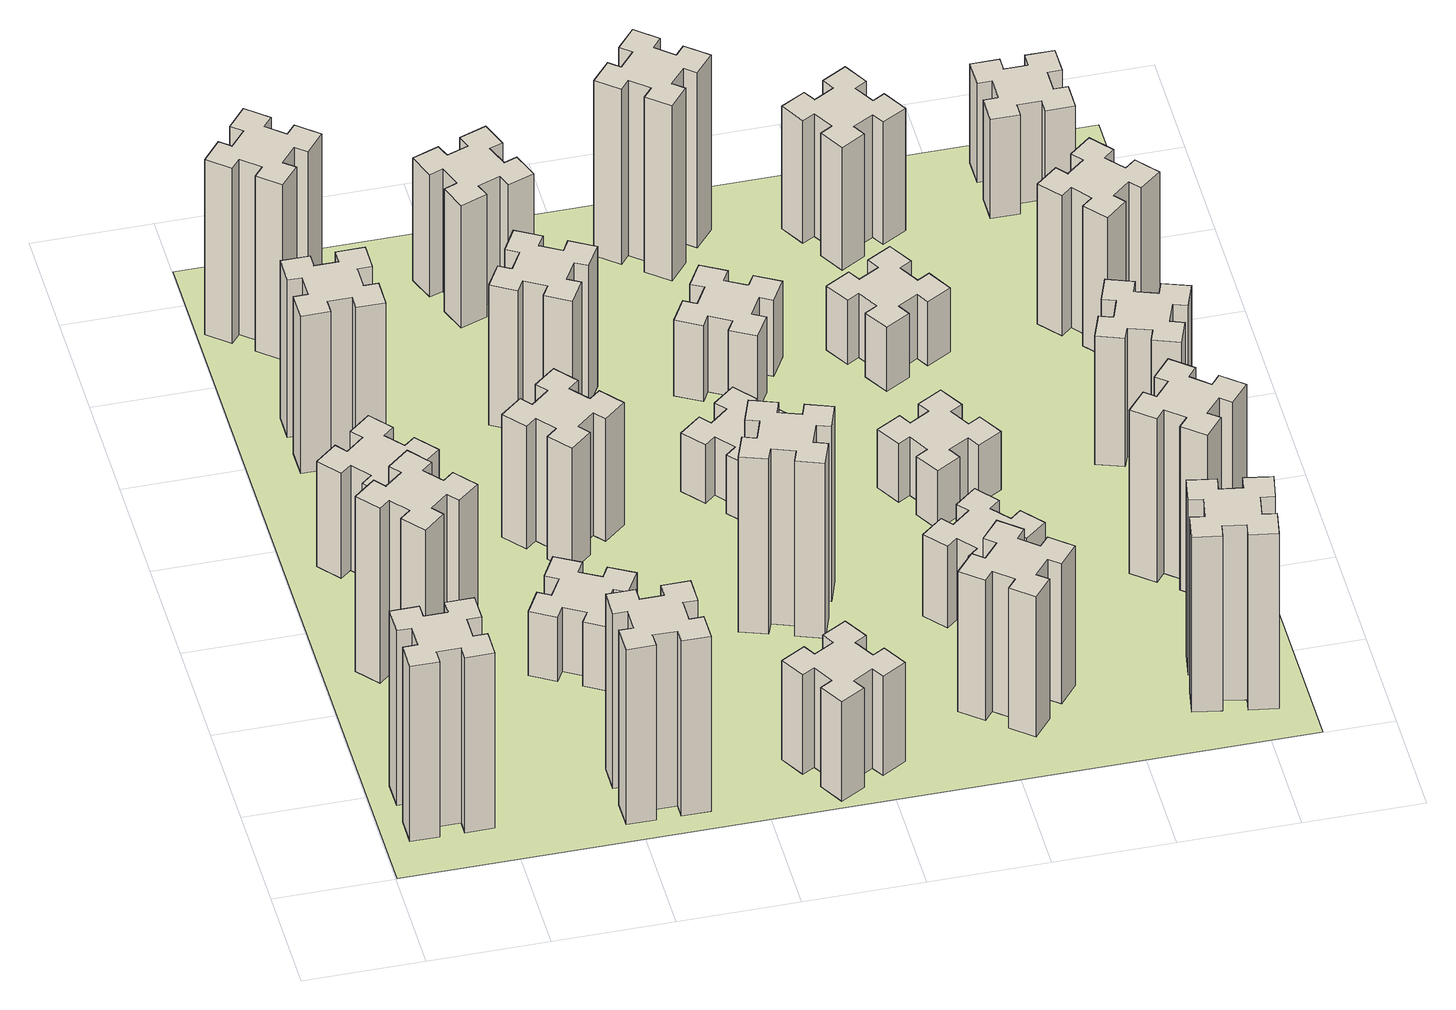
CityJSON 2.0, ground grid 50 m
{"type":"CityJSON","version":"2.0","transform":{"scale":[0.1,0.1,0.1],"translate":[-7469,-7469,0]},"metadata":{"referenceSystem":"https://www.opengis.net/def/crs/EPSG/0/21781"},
"CityObjects":{
"building1":{"type":"Building","attributes":{"class":"1000","function":"1000","usage":"1000","yearOfConstruction":2016,"roofType":"1000","measuredHeight":90,"storeysAboveGround":30,"storeysBelowGround":0},"geometry":[{"type":"Solid","lod":"1","boundaries":[[[[0,1,2,3,4,5,6,7,8,9,10,11,12,13,14,15,16,17,18,19]],[[17,16,20,21]],[[16,15,22,20]],[[15,14,23,22]],[[14,13,24,23]],[[13,12,25,24]],[[12,11,26,25]],[[11,10,27,26]],[[10,9,28,27]],[[9,8,29,28]],[[8,7,30,29]],[[7,6,31,30]],[[6,5,32,31]],[[5,4,33,32]],[[4,3,34,33]],[[3,2,35,34]],[[2,1,36,35]],[[1,0,37,36]],[[0,19,38,37]],[[19,18,39,38]],[[18,17,21,39]],[[24,25,26,27,28,29,30,31,32,33,34,35,36,37,38,39,21,20,22,23]]]]}]},
"building2":{"type":"Building","attributes":{"class":"1000","function":"1000","usage":"1000","yearOfConstruction":2016,"roofType":"1000","measuredHeight":90,"storeysAboveGround":30,"storeysBelowGround":0},"geometry":[{"type":"Solid","lod":"1","boundaries":[[[[40,41,42,43,44,45,46,47,48,49,50,51,52,53,54,55,56,57,58,59]],[[57,56,60,61]],[[56,55,62,60]],[[55,54,63,62]],[[54,53,64,63]],[[53,52,65,64]],[[52,51,66,65]],[[51,50,67,66]],[[50,49,68,67]],[[49,48,69,68]],[[48,47,70,69]],[[47,46,71,70]],[[46,45,72,71]],[[45,44,73,72]],[[44,43,74,73]],[[43,42,75,74]],[[42,41,76,75]],[[41,40,77,76]],[[40,59,78,77]],[[59,58,79,78]],[[58,57,61,79]],[[64,65,66,67,68,69,70,71,72,73,74,75,76,77,78,79,61,60,62,63]]]]}]},
"building3":{"type":"Building","attributes":{"class":"1000","function":"1000","usage":"1000","yearOfConstruction":2016,"roofType":"1000","measuredHeight":54,"storeysAboveGround":30,"storeysBelowGround":0},"geometry":[{"type":"Solid","lod":"1","boundaries":[[[[80,81,82,83,84,85,86,87,88,89,90,91,92,93,94,95,96,97,98,99]],[[97,96,100,101]],[[96,95,102,100]],[[95,94,103,102]],[[94,93,104,103]],[[93,92,105,104]],[[92,91,106,105]],[[91,90,107,106]],[[90,89,108,107]],[[89,88,109,108]],[[88,87,110,109]],[[87,86,111,110]],[[86,85,112,111]],[[85,84,113,112]],[[84,83,114,113]],[[83,82,115,114]],[[82,81,116,115]],[[81,80,117,116]],[[80,99,118,117]],[[99,98,119,118]],[[98,97,101,119]],[[104,105,106,107,108,109,110,111,112,113,114,115,116,117,118,119,101,100,102,103]]]]}]},
"building4":{"type":"Building","attributes":{"class":"1000","function":"1000","usage":"1000","yearOfConstruction":2016,"roofType":"1000","measuredHeight":81,"storeysAboveGround":30,"storeysBelowGround":0},"geometry":[{"type":"Solid","lod":"1","boundaries":[[[[120,121,122,123,124,125,126,127,128,129,130,131,132,133,134,135,136,137,138,139]],[[137,136,140,141]],[[136,135,142,140]],[[135,134,143,142]],[[134,133,144,143]],[[133,132,145,144]],[[132,131,146,145]],[[131,130,147,146]],[[130,129,148,147]],[[129,128,149,148]],[[128,127,150,149]],[[127,126,151,150]],[[126,125,152,151]],[[125,124,153,152]],[[124,123,154,153]],[[123,122,155,154]],[[122,121,156,155]],[[121,120,157,156]],[[120,139,158,157]],[[139,138,159,158]],[[138,137,141,159]],[[144,145,146,147,148,149,150,151,152,153,154,155,156,157,158,159,141,140,142,143]]]]}]},
"building5":{"type":"Building","attributes":{"class":"1000","function":"1000","usage":"1000","yearOfConstruction":2016,"roofType":"1000","measuredHeight":90,"storeysAboveGround":30,"storeysBelowGround":0},"geometry":[{"type":"Solid","lod":"1","boundaries":[[[[160,161,162,163,164,165,166,167,168,169,170,171,172,173,174,175,176,177,178,179]],[[177,176,180,181]],[[176,175,182,180]],[[175,174,183,182]],[[174,173,184,183]],[[173,172,185,184]],[[172,171,186,185]],[[171,170,187,186]],[[170,169,188,187]],[[169,168,189,188]],[[168,167,190,189]],[[167,166,191,190]],[[166,165,192,191]],[[165,164,193,192]],[[164,163,194,193]],[[163,162,195,194]],[[162,161,196,195]],[[161,160,197,196]],[[160,179,198,197]],[[179,178,199,198]],[[178,177,181,199]],[[184,185,186,187,188,189,190,191,192,193,194,195,196,197,198,199,181,180,182,183]]]]}]},
"building6":{"type":"Building","attributes":{"class":"1000","function":"1000","usage":"1000","yearOfConstruction":2016,"roofType":"1000","measuredHeight":90,"storeysAboveGround":30,"storeysBelowGround":0},"geometry":[{"type":"Solid","lod":"1","boundaries":[[[[200,201,202,203,204,205,206,207,208,209,210,211,212,213,214,215,216,217,218,219]],[[217,216,220,221]],[[216,215,222,220]],[[215,214,223,222]],[[214,213,224,223]],[[213,212,225,224]],[[212,211,226,225]],[[211,210,227,226]],[[210,209,228,227]],[[209,208,229,228]],[[208,207,230,229]],[[207,206,231,230]],[[206,205,232,231]],[[205,204,233,232]],[[204,203,234,233]],[[203,202,235,234]],[[202,201,236,235]],[[201,200,237,236]],[[200,219,238,237]],[[219,218,239,238]],[[218,217,221,239]],[[224,225,226,227,228,229,230,231,232,233,234,235,236,237,238,239,221,220,222,223]]]]}]},
"building7":{"type":"Building","attributes":{"class":"1000","function":"1000","usage":"1000","yearOfConstruction":2016,"roofType":"1000","measuredHeight":33,"storeysAboveGround":30,"storeysBelowGround":0},"geometry":[{"type":"Solid","lod":"1","boundaries":[[[[240,241,242,243,244,245,246,247,248,249,250,251,252,253,254,255,256,257,258,259]],[[257,256,260,261]],[[256,255,262,260]],[[255,254,263,262]],[[254,253,264,263]],[[253,252,265,264]],[[252,251,266,265]],[[251,250,267,266]],[[250,249,268,267]],[[249,248,269,268]],[[248,247,270,269]],[[247,246,271,270]],[[246,245,272,271]],[[245,244,273,272]],[[244,243,274,273]],[[243,242,275,274]],[[242,241,276,275]],[[241,240,277,276]],[[240,259,278,277]],[[259,258,279,278]],[[258,257,261,279]],[[264,265,266,267,268,269,270,271,272,273,274,275,276,277,278,279,261,260,262,263]]]]}]},
"building8":{"type":"Building","attributes":{"class":"1000","function":"1000","usage":"1000","yearOfConstruction":2016,"roofType":"1000","measuredHeight":63,"storeysAboveGround":30,"storeysBelowGround":0},"geometry":[{"type":"Solid","lod":"1","boundaries":[[[[280,281,282,283,284,285,286,287,288,289,290,291,292,293,294,295,296,297,298,299]],[[297,296,300,301]],[[296,295,302,300]],[[295,294,303,302]],[[294,293,304,303]],[[293,292,305,304]],[[292,291,306,305]],[[291,290,307,306]],[[290,289,308,307]],[[289,288,309,308]],[[288,287,310,309]],[[287,286,311,310]],[[286,285,312,311]],[[285,284,313,312]],[[284,283,314,313]],[[283,282,315,314]],[[282,281,316,315]],[[281,280,317,316]],[[280,299,318,317]],[[299,298,319,318]],[[298,297,301,319]],[[304,305,306,307,308,309,310,311,312,313,314,315,316,317,318,319,301,300,302,303]]]]}]},
"building9":{"type":"Building","attributes":{"class":"1000","function":"1000","usage":"1000","yearOfConstruction":2016,"roofType":"1000","measuredHeight":51,"storeysAboveGround":30,"storeysBelowGround":0},"geometry":[{"type":"Solid","lod":"1","boundaries":[[[[320,321,322,323,324,325,326,327,328,329,330,331,332,333,334,335,336,337,338,339]],[[337,336,340,341]],[[336,335,342,340]],[[335,334,343,342]],[[334,333,344,343]],[[333,332,345,344]],[[332,331,346,345]],[[331,330,347,346]],[[330,329,348,347]],[[329,328,349,348]],[[328,327,350,349]],[[327,326,351,350]],[[326,325,352,351]],[[325,324,353,352]],[[324,323,354,353]],[[323,322,355,354]],[[322,321,356,355]],[[321,320,357,356]],[[320,339,358,357]],[[339,338,359,358]],[[338,337,341,359]],[[344,345,346,347,348,349,350,351,352,353,354,355,356,357,358,359,341,340,342,343]]]]}]},
"building10":{"type":"Building","attributes":{"class":"1000","function":"1000","usage":"1000","yearOfConstruction":2016,"roofType":"1000","measuredHeight":72,"storeysAboveGround":30,"storeysBelowGround":0},"geometry":[{"type":"Solid","lod":"1","boundaries":[[[[360,361,362,363,364,365,366,367,368,369,370,371,372,373,374,375,376,377,378,379]],[[377,376,380,381]],[[376,375,382,380]],[[375,374,383,382]],[[374,373,384,383]],[[373,372,385,384]],[[372,371,386,385]],[[371,370,387,386]],[[370,369,388,387]],[[369,368,389,388]],[[368,367,390,389]],[[367,366,391,390]],[[366,365,392,391]],[[365,364,393,392]],[[364,363,394,393]],[[363,362,395,394]],[[362,361,396,395]],[[361,360,397,396]],[[360,379,398,397]],[[379,378,399,398]],[[378,377,381,399]],[[384,385,386,387,388,389,390,391,392,393,394,395,396,397,398,399,381,380,382,383]]]]}]},
"building11":{"type":"Building","attributes":{"class":"1000","function":"1000","usage":"1000","yearOfConstruction":2016,"roofType":"1000","measuredHeight":63,"storeysAboveGround":30,"storeysBelowGround":0},"geometry":[{"type":"Solid","lod":"1","boundaries":[[[[400,401,402,403,404,405,406,407,408,409,410,411,412,413,414,415,416,417,418,419]],[[417,416,420,421]],[[416,415,422,420]],[[415,414,423,422]],[[414,413,424,423]],[[413,412,425,424]],[[412,411,426,425]],[[411,410,427,426]],[[410,409,428,427]],[[409,408,429,428]],[[408,407,430,429]],[[407,406,431,430]],[[406,405,432,431]],[[405,404,433,432]],[[404,403,434,433]],[[403,402,435,434]],[[402,401,436,435]],[[401,400,437,436]],[[400,419,438,437]],[[419,418,439,438]],[[418,417,421,439]],[[424,425,426,427,428,429,430,431,432,433,434,435,436,437,438,439,421,420,422,423]]]]}]},
"building12":{"type":"Building","attributes":{"class":"1000","function":"1000","usage":"1000","yearOfConstruction":2016,"roofType":"1000","measuredHeight":90,"storeysAboveGround":30,"storeysBelowGround":0},"geometry":[{"type":"Solid","lod":"1","boundaries":[[[[440,441,442,443,444,445,446,447,448,449,450,451,452,453,454,455,456,457,458,459]],[[457,456,460,461]],[[456,455,462,460]],[[455,454,463,462]],[[454,453,464,463]],[[453,452,465,464]],[[452,451,466,465]],[[451,450,467,466]],[[450,449,468,467]],[[449,448,469,468]],[[448,447,470,469]],[[447,446,471,470]],[[446,445,472,471]],[[445,444,473,472]],[[444,443,474,473]],[[443,442,475,474]],[[442,441,476,475]],[[441,440,477,476]],[[440,459,478,477]],[[459,458,479,478]],[[458,457,461,479]],[[464,465,466,467,468,469,470,471,472,473,474,475,476,477,478,479,461,460,462,463]]]]}]},
"building13":{"type":"Building","attributes":{"class":"1000","function":"1000","usage":"1000","yearOfConstruction":2016,"roofType":"1000","measuredHeight":30,"storeysAboveGround":30,"storeysBelowGround":0},"geometry":[{"type":"Solid","lod":"1","boundaries":[[[[480,481,482,483,484,485,486,487,488,489,490,491,492,493,494,495,496,497,498,499]],[[497,496,500,501]],[[496,495,502,500]],[[495,494,503,502]],[[494,493,504,503]],[[493,492,505,504]],[[492,491,506,505]],[[491,490,507,506]],[[490,489,508,507]],[[489,488,509,508]],[[488,487,510,509]],[[487,486,511,510]],[[486,485,512,511]],[[485,484,513,512]],[[484,483,514,513]],[[483,482,515,514]],[[482,481,516,515]],[[481,480,517,516]],[[480,499,518,517]],[[499,498,519,518]],[[498,497,501,519]],[[504,505,506,507,508,509,510,511,512,513,514,515,516,517,518,519,501,500,502,503]]]]}]},
"building14":{"type":"Building","attributes":{"class":"1000","function":"1000","usage":"1000","yearOfConstruction":2016,"roofType":"1000","measuredHeight":39,"storeysAboveGround":30,"storeysBelowGround":0},"geometry":[{"type":"Solid","lod":"1","boundaries":[[[[520,521,522,523,524,525,526,527,528,529,530,531,532,533,534,535,536,537,538,539]],[[537,536,540,541]],[[536,535,542,540]],[[535,534,543,542]],[[534,533,544,543]],[[533,532,545,544]],[[532,531,546,545]],[[531,530,547,546]],[[530,529,548,547]],[[529,528,549,548]],[[528,527,550,549]],[[527,526,551,550]],[[526,525,552,551]],[[525,524,553,552]],[[524,523,554,553]],[[523,522,555,554]],[[522,521,556,555]],[[521,520,557,556]],[[520,539,558,557]],[[539,538,559,558]],[[538,537,541,559]],[[544,545,546,547,548,549,550,551,552,553,554,555,556,557,558,559,541,540,542,543]]]]}]},
"building15":{"type":"Building","attributes":{"class":"1000","function":"1000","usage":"1000","yearOfConstruction":2016,"roofType":"1000","measuredHeight":72,"storeysAboveGround":30,"storeysBelowGround":0},"geometry":[{"type":"Solid","lod":"1","boundaries":[[[[560,561,562,563,564,565,566,567,568,569,570,571,572,573,574,575,576,577,578,579]],[[577,576,580,581]],[[576,575,582,580]],[[575,574,583,582]],[[574,573,584,583]],[[573,572,585,584]],[[572,571,586,585]],[[571,570,587,586]],[[570,569,588,587]],[[569,568,589,588]],[[568,567,590,589]],[[567,566,591,590]],[[566,565,592,591]],[[565,564,593,592]],[[564,563,594,593]],[[563,562,595,594]],[[562,561,596,595]],[[561,560,597,596]],[[560,579,598,597]],[[579,578,599,598]],[[578,577,581,599]],[[584,585,586,587,588,589,590,591,592,593,594,595,596,597,598,599,581,580,582,583]]]]}]},
"building16":{"type":"Building","attributes":{"class":"1000","function":"1000","usage":"1000","yearOfConstruction":2016,"roofType":"1000","measuredHeight":90,"storeysAboveGround":30,"storeysBelowGround":0},"geometry":[{"type":"Solid","lod":"1","boundaries":[[[[600,601,602,603,604,605,606,607,608,609,610,611,612,613,614,615,616,617,618,619]],[[617,616,620,621]],[[616,615,622,620]],[[615,614,623,622]],[[614,613,624,623]],[[613,612,625,624]],[[612,611,626,625]],[[611,610,627,626]],[[610,609,628,627]],[[609,608,629,628]],[[608,607,630,629]],[[607,606,631,630]],[[606,605,632,631]],[[605,604,633,632]],[[604,603,634,633]],[[603,602,635,634]],[[602,601,636,635]],[[601,600,637,636]],[[600,619,638,637]],[[619,618,639,638]],[[618,617,621,639]],[[624,625,626,627,628,629,630,631,632,633,634,635,636,637,638,639,621,620,622,623]]]]}]},
"building17":{"type":"Building","attributes":{"class":"1000","function":"1000","usage":"1000","yearOfConstruction":2016,"roofType":"1000","measuredHeight":42,"storeysAboveGround":30,"storeysBelowGround":0},"geometry":[{"type":"Solid","lod":"1","boundaries":[[[[640,641,642,643,644,645,646,647,648,649,650,651,652,653,654,655,656,657,658,659]],[[657,656,660,661]],[[656,655,662,660]],[[655,654,663,662]],[[654,653,664,663]],[[653,652,665,664]],[[652,651,666,665]],[[651,650,667,666]],[[650,649,668,667]],[[649,648,669,668]],[[648,647,670,669]],[[647,646,671,670]],[[646,645,672,671]],[[645,644,673,672]],[[644,643,674,673]],[[643,642,675,674]],[[642,641,676,675]],[[641,640,677,676]],[[640,659,678,677]],[[659,658,679,678]],[[658,657,661,679]],[[664,665,666,667,668,669,670,671,672,673,674,675,676,677,678,679,661,660,662,663]]]]}]},
"building18":{"type":"Building","attributes":{"class":"1000","function":"1000","usage":"1000","yearOfConstruction":2016,"roofType":"1000","measuredHeight":30,"storeysAboveGround":30,"storeysBelowGround":0},"geometry":[{"type":"Solid","lod":"1","boundaries":[[[[680,681,682,683,684,685,686,687,688,689,690,691,692,693,694,695,696,697,698,699]],[[697,696,700,701]],[[696,695,702,700]],[[695,694,703,702]],[[694,693,704,703]],[[693,692,705,704]],[[692,691,706,705]],[[691,690,707,706]],[[690,689,708,707]],[[689,688,709,708]],[[688,687,710,709]],[[687,686,711,710]],[[686,685,712,711]],[[685,684,713,712]],[[684,683,714,713]],[[683,682,715,714]],[[682,681,716,715]],[[681,680,717,716]],[[680,699,718,717]],[[699,698,719,718]],[[698,697,701,719]],[[704,705,706,707,708,709,710,711,712,713,714,715,716,717,718,719,701,700,702,703]]]]}]},
"building19":{"type":"Building","attributes":{"class":"1000","function":"1000","usage":"1000","yearOfConstruction":2016,"roofType":"1000","measuredHeight":33,"storeysAboveGround":30,"storeysBelowGround":0},"geometry":[{"type":"Solid","lod":"1","boundaries":[[[[720,721,722,723,724,725,726,727,728,729,730,731,732,733,734,735,736,737,738,739]],[[737,736,740,741]],[[736,735,742,740]],[[735,734,743,742]],[[734,733,744,743]],[[733,732,745,744]],[[732,731,746,745]],[[731,730,747,746]],[[730,729,748,747]],[[729,728,749,748]],[[728,727,750,749]],[[727,726,751,750]],[[726,725,752,751]],[[725,724,753,752]],[[724,723,754,753]],[[723,722,755,754]],[[722,721,756,755]],[[721,720,757,756]],[[720,739,758,757]],[[739,738,759,758]],[[738,737,741,759]],[[744,745,746,747,748,749,750,751,752,753,754,755,756,757,758,759,741,740,742,743]]]]}]},
"building20":{"type":"Building","attributes":{"class":"1000","function":"1000","usage":"1000","yearOfConstruction":2016,"roofType":"1000","measuredHeight":90,"storeysAboveGround":30,"storeysBelowGround":0},"geometry":[{"type":"Solid","lod":"1","boundaries":[[[[760,761,762,763,764,765,766,767,768,769,770,771,772,773,774,775,776,777,778,779]],[[777,776,780,781]],[[776,775,782,780]],[[775,774,783,782]],[[774,773,784,783]],[[773,772,785,784]],[[772,771,786,785]],[[771,770,787,786]],[[770,769,788,787]],[[769,768,789,788]],[[768,767,790,789]],[[767,766,791,790]],[[766,765,792,791]],[[765,764,793,792]],[[764,763,794,793]],[[763,762,795,794]],[[762,761,796,795]],[[761,760,797,796]],[[760,779,798,797]],[[779,778,799,798]],[[778,777,781,799]],[[784,785,786,787,788,789,790,791,792,793,794,795,796,797,798,799,781,780,782,783]]]]}]},
"building21":{"type":"Building","attributes":{"class":"1000","function":"1000","usage":"1000","yearOfConstruction":2016,"roofType":"1000","measuredHeight":63,"storeysAboveGround":30,"storeysBelowGround":0},"geometry":[{"type":"Solid","lod":"1","boundaries":[[[[800,801,802,803,804,805,806,807,808,809,810,811,812,813,814,815,816,817,818,819]],[[817,816,820,821]],[[816,815,822,820]],[[815,814,823,822]],[[814,813,824,823]],[[813,812,825,824]],[[812,811,826,825]],[[811,810,827,826]],[[810,809,828,827]],[[809,808,829,828]],[[808,807,830,829]],[[807,806,831,830]],[[806,805,832,831]],[[805,804,833,832]],[[804,803,834,833]],[[803,802,835,834]],[[802,801,836,835]],[[801,800,837,836]],[[800,819,838,837]],[[819,818,839,838]],[[818,817,821,839]],[[824,825,826,827,828,829,830,831,832,833,834,835,836,837,838,839,821,820,822,823]]]]}]},
"building22":{"type":"Building","attributes":{"class":"1000","function":"1000","usage":"1000","yearOfConstruction":2016,"roofType":"1000","measuredHeight":84,"storeysAboveGround":30,"storeysBelowGround":0},"geometry":[{"type":"Solid","lod":"1","boundaries":[[[[840,841,842,843,844,845,846,847,848,849,850,851,852,853,854,855,856,857,858,859]],[[857,856,860,861]],[[856,855,862,860]],[[855,854,863,862]],[[854,853,864,863]],[[853,852,865,864]],[[852,851,866,865]],[[851,850,867,866]],[[850,849,868,867]],[[849,848,869,868]],[[848,847,870,869]],[[847,846,871,870]],[[846,845,872,871]],[[845,844,873,872]],[[844,843,874,873]],[[843,842,875,874]],[[842,841,876,875]],[[841,840,877,876]],[[840,859,878,877]],[[859,858,879,878]],[[858,857,861,879]],[[864,865,866,867,868,869,870,871,872,873,874,875,876,877,878,879,861,860,862,863]]]]}]},
"building23":{"type":"Building","attributes":{"class":"1000","function":"1000","usage":"1000","yearOfConstruction":2016,"roofType":"1000","measuredHeight":66,"storeysAboveGround":30,"storeysBelowGround":0},"geometry":[{"type":"Solid","lod":"1","boundaries":[[[[880,881,882,883,884,885,886,887,888,889,890,891,892,893,894,895,896,897,898,899]],[[897,896,900,901]],[[896,895,902,900]],[[895,894,903,902]],[[894,893,904,903]],[[893,892,905,904]],[[892,891,906,905]],[[891,890,907,906]],[[890,889,908,907]],[[889,888,909,908]],[[888,887,910,909]],[[887,886,911,910]],[[886,885,912,911]],[[885,884,913,912]],[[884,883,914,913]],[[883,882,915,914]],[[882,881,916,915]],[[881,880,917,916]],[[880,899,918,917]],[[899,898,919,918]],[[898,897,901,919]],[[904,905,906,907,908,909,910,911,912,913,914,915,916,917,918,919,901,900,902,903]]]]}]},
"building24":{"type":"Building","attributes":{"class":"1000","function":"1000","usage":"1000","yearOfConstruction":2016,"roofType":"1000","measuredHeight":72,"storeysAboveGround":30,"storeysBelowGround":0},"geometry":[{"type":"Solid","lod":"1","boundaries":[[[[920,921,922,923,924,925,926,927,928,929,930,931,932,933,934,935,936,937,938,939]],[[937,936,940,941]],[[936,935,942,940]],[[935,934,943,942]],[[934,933,944,943]],[[933,932,945,944]],[[932,931,946,945]],[[931,930,947,946]],[[930,929,948,947]],[[929,928,949,948]],[[928,927,950,949]],[[927,926,951,950]],[[926,925,952,951]],[[925,924,953,952]],[[924,923,954,953]],[[923,922,955,954]],[[922,921,956,955]],[[921,920,957,956]],[[920,939,958,957]],[[939,938,959,958]],[[938,937,941,959]],[[944,945,946,947,948,949,950,951,952,953,954,955,956,957,958,959,941,940,942,943]]]]}]},
"building25":{"type":"Building","attributes":{"class":"1000","function":"1000","usage":"1000","yearOfConstruction":2016,"roofType":"1000","measuredHeight":51,"storeysAboveGround":30,"storeysBelowGround":0},"geometry":[{"type":"Solid","lod":"1","boundaries":[[[[960,961,962,963,964,965,966,967,968,969,970,971,972,973,974,975,976,977,978,979]],[[977,976,980,981]],[[976,975,982,980]],[[975,974,983,982]],[[974,973,984,983]],[[973,972,985,984]],[[972,971,986,985]],[[971,970,987,986]],[[970,969,988,987]],[[969,968,989,988]],[[968,967,990,989]],[[967,966,991,990]],[[966,965,992,991]],[[965,964,993,992]],[[964,963,994,993]],[[963,962,995,994]],[[962,961,996,995]],[[961,960,997,996]],[[960,979,998,997]],[[979,978,999,998]],[[978,977,981,999]],[[984,985,986,987,988,989,990,991,992,993,994,995,996,997,998,999,981,980,982,983]]]]}]},
"landuse1":{"type":"LandUse","attributes":{"name":"plot1","function":"1010"},"geometry":[{"type":"MultiSurface","lod":"1","boundaries":[[[1000,1001,1002,1003]]]}]}
},
"vertices":[
[165,425,0],[165,325,0],[105,325,0],[105,205,0],[225,205,0],[225,265,0],[325,265,0],[325,205,0],[445,205,0],[445,325,0],[385,325,0],[385,425,0],[445,425,0],[445,545,0],[325,545,0],[325,485,0],[225,485,0],[225,545,0],[105,545,0],[105,425,0],[225,485,900],[225,545,900],[325,485,900],[325,545,900],[445,545,900],[445,425,900],[385,425,900],[385,325,900],[445,325,900],[445,205,900],[325,205,900],[325,265,900],[225,265,900],[225,205,900],[105,205,900],[105,325,900],[165,325,900],[165,425,900],[105,425,900],[105,545,900],
[492,1248,0],[427,1324,0],[473,1363,0],[396,1455,0],[304,1378,0],[343,1332,0],[266,1267,0],[228,1313,0],[136,1236,0],[213,1144,0],[259,1183,0],[323,1106,0],[277,1068,0],[354,976,0],[446,1053,0],[408,1099,0],[484,1163,0],[523,1117,0],[615,1194,0],[538,1286,0],[484,1163,900],[523,1117,900],[408,1099,900],[446,1053,900],[354,976,900],[277,1068,900],[323,1106,900],[259,1183,900],[213,1144,900],[136,1236,900],[228,1313,900],[266,1267,900],[343,1332,900],[304,1378,900],[396,1455,900],[473,1363,900],[427,1324,900],[492,1248,900],[538,1286,900],[615,1194,900],
[492,1888,0],[427,1964,0],[473,2003,0],[396,2095,0],[304,2018,0],[343,1972,0],[266,1907,0],[228,1953,0],[136,1876,0],[213,1784,0],[259,1823,0],[323,1746,0],[277,1708,0],[354,1616,0],[446,1693,0],[408,1739,0],[484,1803,0],[523,1757,0],[615,1834,0],[538,1926,0],[484,1803,540],[523,1757,540],[408,1739,540],[446,1693,540],[354,1616,540],[277,1708,540],[323,1746,540],[259,1823,540],[213,1784,540],[136,1876,540],[228,1953,540],[266,1907,540],[343,1972,540],[304,2018,540],[396,2095,540],[473,2003,540],[427,1964,540],[492,1888,540],[538,1926,540],[615,1834,540],
[485,2545,0],[485,2645,0],[545,2645,0],[545,2765,0],[425,2765,0],[425,2705,0],[325,2705,0],[325,2765,0],[205,2765,0],[205,2645,0],[265,2645,0],[265,2545,0],[205,2545,0],[205,2425,0],[325,2425,0],[325,2485,0],[425,2485,0],[425,2425,0],[545,2425,0],[545,2545,0],[425,2485,810],[425,2425,810],[325,2485,810],[325,2425,810],[205,2425,810],[205,2545,810],[265,2545,810],[265,2645,810],[205,2645,810],[205,2765,810],[325,2765,810],[325,2705,810],[425,2705,810],[425,2765,810],[545,2765,810],[545,2645,810],[485,2645,810],[485,2545,810],[545,2545,810],[545,2425,810],
[1225,225,0],[1225,325,0],[1285,325,0],[1285,445,0],[1165,445,0],[1165,385,0],[1065,385,0],[1065,445,0],[945,445,0],[945,325,0],[1005,325,0],[1005,225,0],[945,225,0],[945,105,0],[1065,105,0],[1065,165,0],[1165,165,0],[1165,105,0],[1285,105,0],[1285,225,0],[1165,165,900],[1165,105,900],[1065,165,900],[1065,105,900],[945,105,900],[945,225,900],[1005,225,900],[1005,325,900],[945,325,900],[945,445,900],[1065,445,900],[1065,385,900],[1165,385,900],[1165,445,900],[1285,445,900],[1285,325,900],[1225,325,900],[1225,225,900],[1285,225,900],[1285,105,900],
[384,3387,0],[308,3452,0],[346,3498,0],[254,3575,0],[177,3483,0],[223,3444,0],[159,3368,0],[113,3406,0],[36,3314,0],[128,3237,0],[166,3283,0],[243,3219,0],[204,3173,0],[296,3096,0],[373,3188,0],[327,3226,0],[392,3303,0],[438,3264,0],[515,3356,0],[423,3433,0],[392,3303,900],[438,3264,900],[327,3226,900],[373,3188,900],[296,3096,900],[204,3173,900],[243,3219,900],[166,3283,900],[128,3237,900],[36,3314,900],[113,3406,900],[159,3368,900],[223,3444,900],[177,3483,900],[254,3575,900],[346,3498,900],[308,3452,900],[384,3387,900],[423,3433,900],[515,3356,900],
[1086,1017,0],[1136,1104,0],[1188,1074,0],[1248,1178,0],[1144,1238,0],[1114,1186,0],[1027,1236,0],[1057,1288,0],[953,1348,0],[893,1244,0],[945,1214,0],[895,1127,0],[843,1157,0],[783,1053,0],[887,993,0],[917,1045,0],[1004,995,0],[974,943,0],[1078,883,0],[1138,987,0],[1004,995,330],[974,943,330],[917,1045,330],[887,993,330],[783,1053,330],[843,1157,330],[895,1127,330],[945,1214,330],[893,1244,330],[953,1348,330],[1057,1288,330],[1027,1236,330],[1114,1186,330],[1144,1238,330],[1248,1178,330],[1188,1074,330],[1136,1104,330],[1086,1017,330],[1138,987,330],[1078,883,330],
[1083,1972,0],[1006,1907,0],[968,1953,0],[876,1876,0],[953,1784,0],[999,1823,0],[1063,1746,0],[1017,1708,0],[1094,1616,0],[1186,1693,0],[1148,1739,0],[1224,1803,0],[1263,1757,0],[1355,1834,0],[1278,1926,0],[1232,1888,0],[1167,1964,0],[1213,2003,0],[1136,2095,0],[1044,2018,0],[1167,1964,630],[1213,2003,630],[1232,1888,630],[1278,1926,630],[1355,1834,630],[1263,1757,630],[1224,1803,630],[1148,1739,630],[1186,1693,630],[1094,1616,630],[1017,1708,630],[1063,1746,630],[999,1823,630],[953,1784,630],[876,1876,630],[968,1953,630],[1006,1907,630],[1083,1972,630],[1044,2018,630],[1136,2095,630],
[1735,264,0],[1785,177,0],[1733,147,0],[1793,43,0],[1897,103,0],[1867,155,0],[1954,205,0],[1984,153,0],[2088,213,0],[2028,317,0],[1976,287,0],[1926,374,0],[1978,404,0],[1918,508,0],[1814,448,0],[1844,396,0],[1757,346,0],[1727,398,0],[1623,338,0],[1683,234,0],[1757,346,510],[1727,398,510],[1844,396,510],[1814,448,510],[1918,508,510],[1978,404,510],[1926,374,510],[1976,287,510],[2028,317,510],[2088,213,510],[1984,153,510],[1954,205,510],[1867,155,510],[1897,103,510],[1793,43,510],[1733,147,510],[1785,177,510],[1735,264,510],[1683,234,510],[1623,338,510],
[1314,2666,0],[1227,2716,0],[1257,2768,0],[1153,2828,0],[1093,2724,0],[1145,2694,0],[1095,2607,0],[1043,2637,0],[983,2533,0],[1087,2473,0],[1117,2525,0],[1204,2475,0],[1174,2423,0],[1278,2363,0],[1338,2467,0],[1286,2497,0],[1336,2584,0],[1388,2554,0],[1448,2658,0],[1344,2718,0],[1336,2584,720],[1388,2554,720],[1286,2497,720],[1338,2467,720],[1278,2363,720],[1174,2423,720],[1204,2475,720],[1117,2525,720],[1087,2473,720],[983,2533,720],[1043,2637,720],[1095,2607,720],[1145,2694,720],[1093,2724,720],[1153,2828,720],[1257,2768,720],[1227,2716,720],[1314,2666,720],[1344,2718,720],[1448,2658,720],
[1125,3456,0],[1031,3422,0],[1010,3478,0],[897,3437,0],[939,3324,0],[995,3345,0],[1029,3251,0],[973,3230,0],[1014,3117,0],[1127,3159,0],[1106,3215,0],[1200,3249,0],[1220,3193,0],[1333,3234,0],[1292,3347,0],[1236,3326,0],[1202,3420,0],[1258,3440,0],[1217,3553,0],[1104,3512,0],[1202,3420,630],[1258,3440,630],[1236,3326,630],[1292,3347,630],[1333,3234,630],[1220,3193,630],[1200,3249,630],[1106,3215,630],[1127,3159,630],[1014,3117,630],[973,3230,630],[1029,3251,630],[995,3345,630],[939,3324,630],[897,3437,630],[1010,3478,630],[1031,3422,630],[1125,3456,630],[1104,3512,630],[1217,3553,630],
[1769,1300,0],[1735,1206,0],[1679,1227,0],[1637,1114,0],[1750,1073,0],[1771,1129,0],[1865,1095,0],[1844,1039,0],[1957,997,0],[1998,1110,0],[1942,1131,0],[1976,1225,0],[2032,1204,0],[2073,1317,0],[1960,1358,0],[1940,1302,0],[1846,1336,0],[1867,1392,0],[1754,1433,0],[1713,1320,0],[1846,1336,900],[1867,1392,900],[1940,1302,900],[1960,1358,900],[2073,1317,900],[2032,1204,900],[1976,1225,900],[1942,1131,900],[1998,1110,900],[1957,997,900],[1844,1039,900],[1865,1095,900],[1771,1129,900],[1750,1073,900],[1637,1114,900],[1679,1227,900],[1735,1206,900],[1769,1300,900],[1713,1320,900],[1754,1433,900],
[1972,1988,0],[1907,2064,0],[1953,2103,0],[1876,2195,0],[1784,2118,0],[1823,2072,0],[1746,2007,0],[1708,2053,0],[1616,1976,0],[1693,1884,0],[1739,1923,0],[1803,1846,0],[1757,1808,0],[1834,1716,0],[1926,1793,0],[1888,1839,0],[1964,1903,0],[2003,1857,0],[2095,1934,0],[2018,2026,0],[1964,1903,300],[2003,1857,300],[1888,1839,300],[1926,1793,300],[1834,1716,300],[1757,1808,300],[1803,1846,300],[1739,1923,300],[1693,1884,300],[1616,1976,300],[1708,2053,300],[1746,2007,300],[1823,2072,300],[1784,2118,300],[1876,2195,300],[1953,2103,300],[1907,2064,300],[1972,1988,300],[2018,2026,300],[2095,1934,300],
[2026,2497,0],[2076,2584,0],[2128,2554,0],[2188,2658,0],[2084,2718,0],[2054,2666,0],[1967,2716,0],[1997,2768,0],[1893,2828,0],[1833,2724,0],[1885,2694,0],[1835,2607,0],[1783,2637,0],[1723,2533,0],[1827,2473,0],[1857,2525,0],[1944,2475,0],[1914,2423,0],[2018,2363,0],[2078,2467,0],[1944,2475,390],[1914,2423,390],[1857,2525,390],[1827,2473,390],[1723,2533,390],[1783,2637,390],[1835,2607,390],[1885,2694,390],[1833,2724,390],[1893,2828,390],[1997,2768,390],[1967,2716,390],[2054,2666,390],[2084,2718,390],[2188,2658,390],[2128,2554,390],[2076,2584,390],[2026,2497,390],[2078,2467,390],[2018,2363,390],
[2486,423,0],[2563,359,0],[2524,313,0],[2616,236,0],[2693,328,0],[2647,366,0],[2712,443,0],[2758,404,0],[2835,496,0],[2743,573,0],[2704,527,0],[2628,592,0],[2666,638,0],[2574,715,0],[2497,623,0],[2543,584,0],[2479,508,0],[2433,546,0],[2356,454,0],[2448,377,0],[2479,508,720],[2433,546,720],[2543,584,720],[2497,623,720],[2574,715,720],[2666,638,720],[2628,592,720],[2704,527,720],[2743,573,720],[2835,496,720],[2758,404,720],[2712,443,720],[2647,366,720],[2693,328,720],[2616,236,720],[2524,313,720],[2563,359,720],[2486,423,720],[2448,377,720],[2356,454,720],
[1746,3383,0],[1823,3319,0],[1784,3273,0],[1876,3196,0],[1953,3288,0],[1907,3326,0],[1972,3403,0],[2018,3364,0],[2095,3456,0],[2003,3533,0],[1964,3487,0],[1888,3552,0],[1926,3598,0],[1834,3675,0],[1757,3583,0],[1803,3544,0],[1739,3468,0],[1693,3506,0],[1616,3414,0],[1708,3337,0],[1739,3468,900],[1693,3506,900],[1803,3544,900],[1757,3583,900],[1834,3675,900],[1926,3598,900],[1888,3552,900],[1964,3487,900],[2003,3533,900],[2095,3456,900],[2018,3364,900],[1972,3403,900],[1907,3326,900],[1953,3288,900],[1876,3196,900],[1784,3273,900],[1823,3319,900],[1746,3383,900],[1708,3337,900],[1616,3414,900],
[2563,1132,0],[2486,1067,0],[2448,1113,0],[2356,1036,0],[2433,944,0],[2479,983,0],[2543,906,0],[2497,868,0],[2574,776,0],[2666,853,0],[2628,899,0],[2704,963,0],[2743,917,0],[2835,994,0],[2758,1086,0],[2712,1048,0],[2647,1124,0],[2693,1163,0],[2616,1255,0],[2524,1178,0],[2647,1124,420],[2693,1163,420],[2712,1048,420],[2758,1086,420],[2835,994,420],[2743,917,420],[2704,963,420],[2628,899,420],[2666,853,420],[2574,776,420],[2497,868,420],[2543,906,420],[2479,983,420],[2433,944,420],[2356,1036,420],[2448,1113,420],[2486,1067,420],[2563,1132,420],[2524,1178,420],[2616,1255,420],
[2475,1744,0],[2525,1657,0],[2473,1627,0],[2533,1523,0],[2637,1583,0],[2607,1635,0],[2694,1685,0],[2724,1633,0],[2828,1693,0],[2768,1797,0],[2716,1767,0],[2666,1854,0],[2718,1884,0],[2658,1988,0],[2554,1928,0],[2584,1876,0],[2497,1826,0],[2467,1878,0],[2363,1818,0],[2423,1714,0],[2497,1826,300],[2467,1878,300],[2584,1876,300],[2554,1928,300],[2658,1988,300],[2718,1884,300],[2666,1854,300],[2716,1767,300],[2768,1797,300],[2828,1693,300],[2724,1633,300],[2694,1685,300],[2607,1635,300],[2637,1583,300],[2533,1523,300],[2473,1627,300],[2525,1657,300],[2475,1744,300],[2423,1714,300],[2363,1818,300],
[2475,2584,0],[2525,2497,0],[2473,2467,0],[2533,2363,0],[2637,2423,0],[2607,2475,0],[2694,2525,0],[2724,2473,0],[2828,2533,0],[2768,2637,0],[2716,2607,0],[2666,2694,0],[2718,2724,0],[2658,2828,0],[2554,2768,0],[2584,2716,0],[2497,2666,0],[2467,2718,0],[2363,2658,0],[2423,2554,0],[2497,2666,330],[2467,2718,330],[2584,2716,330],[2554,2768,330],[2658,2828,330],[2718,2724,330],[2666,2694,330],[2716,2607,330],[2768,2637,330],[2828,2533,330],[2724,2473,330],[2694,2525,330],[2607,2475,330],[2637,2423,330],[2533,2363,330],[2473,2467,330],[2525,2497,330],[2475,2584,330],[2423,2554,330],[2363,2658,330],
[3504,475,0],[3405,492,0],[3416,551,0],[3297,572,0],[3277,454,0],[3336,444,0],[3318,345,0],[3259,356,0],[3238,237,0],[3357,217,0],[3367,276,0],[3465,258,0],[3455,199,0],[3573,178,0],[3594,297,0],[3535,307,0],[3552,405,0],[3611,395,0],[3632,513,0],[3514,534,0],[3552,405,900],[3611,395,900],[3535,307,900],[3594,297,900],[3573,178,900],[3455,199,900],[3465,258,900],[3367,276,900],[3357,217,900],[3238,237,900],[3259,356,900],[3318,345,900],[3336,444,900],[3277,454,900],[3297,572,900],[3416,551,900],[3405,492,900],[3504,475,900],[3514,534,900],[3632,513,900],
[2716,3347,0],[2666,3434,0],[2718,3464,0],[2658,3568,0],[2554,3508,0],[2584,3456,0],[2497,3406,0],[2467,3458,0],[2363,3398,0],[2423,3294,0],[2475,3324,0],[2525,3237,0],[2473,3207,0],[2533,3103,0],[2637,3163,0],[2607,3215,0],[2694,3265,0],[2724,3213,0],[2828,3273,0],[2768,3377,0],[2694,3265,630],[2724,3213,630],[2607,3215,630],[2637,3163,630],[2533,3103,630],[2473,3207,630],[2525,3237,630],[2475,3324,630],[2423,3294,630],[2363,3398,630],[2467,3458,630],[2497,3406,630],[2584,3456,630],[2554,3508,630],[2658,3568,630],[2718,3464,630],[2666,3434,630],[2716,3347,630],[2768,3377,630],[2828,3273,630],
[3487,1006,0],[3552,1083,0],[3598,1044,0],[3675,1136,0],[3583,1213,0],[3544,1167,0],[3468,1232,0],[3506,1278,0],[3414,1355,0],[3337,1263,0],[3383,1224,0],[3319,1148,0],[3273,1186,0],[3196,1094,0],[3288,1017,0],[3326,1063,0],[3403,999,0],[3364,953,0],[3456,876,0],[3533,968,0],[3403,999,840],[3364,953,840],[3326,1063,840],[3288,1017,840],[3196,1094,840],[3273,1186,840],[3319,1148,840],[3383,1224,840],[3337,1263,840],[3414,1355,840],[3506,1278,840],[3468,1232,840],[3544,1167,840],[3583,1213,840],[3675,1136,840],[3598,1044,840],[3552,1083,840],[3487,1006,840],[3533,968,840],[3456,876,840],
[3520,1942,0],[3426,1976,0],[3447,2032,0],[3334,2073,0],[3293,1960,0],[3349,1940,0],[3315,1846,0],[3259,1867,0],[3217,1754,0],[3330,1713,0],[3351,1769,0],[3445,1735,0],[3424,1679,0],[3537,1637,0],[3578,1750,0],[3522,1771,0],[3556,1865,0],[3612,1844,0],[3653,1957,0],[3540,1998,0],[3556,1865,660],[3612,1844,660],[3522,1771,660],[3578,1750,660],[3537,1637,660],[3424,1679,660],[3445,1735,660],[3351,1769,660],[3330,1713,660],[3217,1754,660],[3259,1867,660],[3315,1846,660],[3349,1940,660],[3293,1960,660],[3334,2073,660],[3447,2032,660],[3426,1976,660],[3520,1942,660],[3540,1998,660],[3653,1957,660],
[3319,2563,0],[3383,2486,0],[3337,2448,0],[3414,2356,0],[3506,2433,0],[3468,2479,0],[3544,2543,0],[3583,2497,0],[3675,2574,0],[3598,2666,0],[3552,2628,0],[3487,2704,0],[3533,2743,0],[3456,2835,0],[3364,2758,0],[3403,2712,0],[3326,2647,0],[3288,2693,0],[3196,2616,0],[3273,2524,0],[3326,2647,720],[3288,2693,720],[3403,2712,720],[3364,2758,720],[3456,2835,720],[3533,2743,720],[3487,2704,720],[3552,2628,720],[3598,2666,720],[3675,2574,720],[3583,2497,720],[3544,2543,720],[3468,2479,720],[3506,2433,720],[3414,2356,720],[3337,2448,720],[3383,2486,720],[3319,2563,720],[3273,2524,720],[3196,2616,720],
[3285,3325,0],[3385,3325,0],[3385,3265,0],[3505,3265,0],[3505,3385,0],[3445,3385,0],[3445,3485,0],[3505,3485,0],[3505,3605,0],[3385,3605,0],[3385,3545,0],[3285,3545,0],[3285,3605,0],[3165,3605,0],[3165,3485,0],[3225,3485,0],[3225,3385,0],[3165,3385,0],[3165,3265,0],[3285,3265,0],[3225,3385,510],[3165,3385,510],[3225,3485,510],[3165,3485,510],[3165,3605,510],[3285,3605,510],[3285,3545,510],[3385,3545,510],[3385,3605,510],[3505,3605,510],[3505,3485,510],[3445,3485,510],[3445,3385,510],[3505,3385,510],[3505,3265,510],[3385,3265,510],[3385,3325,510],[3285,3325,510],[3285,3265,510],[3165,3265,510],
[5,3705,0],[3705,3705,0],[3705,5,0],[5,5,0]
]}
